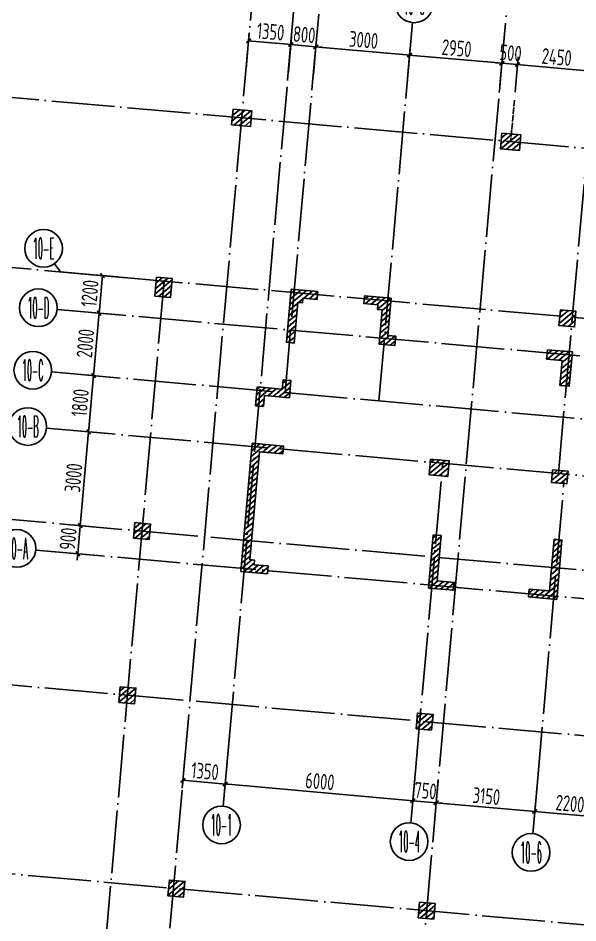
# Model space of a CAD drawing. Header units: millimetres. Extents: x 156735 to 386235, y 467499 to 703525.
# Drawn here: x 296997 to 314828, y 491173 to 520008 of the extents above; entities that cross this region are included whole.
import ezdxf
from ezdxf.enums import TextEntityAlignment as Align

# ---------------------------------------------------------------- set-up
doc = ezdxf.new("R2010")
doc.units = ezdxf.units.MM
doc.header["$LTSCALE"] = 100
doc.header["$PDMODE"] = 35
doc.header["$PDSIZE"] = 200
doc.linetypes.add('DOTE', pattern=[2.42, 2, -0.2, 0.02, -0.2])
for name, color, linetype in [('B-TEXT', 7, 'Continuous'), ('COLU', 7, 'Continuous'), ('colu-主楼', 7, 'Continuous'), ('h斜线-主楼', 7, 'Continuous'), ('h斜线-柱', 7, 'Continuous'), ('Q-AXIS', 3, 'Continuous'), ('Q-dote', 253, 'DOTE'), ('wall-主楼', 2, 'Continuous')]:
    doc.layers.add(name, color=color, linetype=linetype)
doc.styles.add('_TCH_AXIS', font='COMPLEX', dxfattribs={"bigfont": 'GBCBIG'})
doc.styles.add('COMPLEX', font='tssdeng.shx', dxfattribs={"width": 0.7, "bigfont": 'tssdchn.shx'})
doc.styles.add('TSSD_Dimension', font='Tssdeng.shx', dxfattribs={"width": 0.7, "bigfont": 'hztxt.shx'})
doc.dimstyles.new('TSSD_100_100$0', dxfattribs={"dimtxt": 300, "dimasz": 100, "dimexe": 250, "dimexo": 250, "dimgap": 100, "dimtad": 1, "dimdec": 0, "dimzin": 0, "dimdsep": 46, "dimtxsty": 'TSSD_Dimension', "dimblk": '_tsdbk', "dimblk1": '_tsdbk', "dimblk2": '_tsdbk', "dimsah": 1, "dimcen": 0, "dimclrt": 7, "dimadec": 0, "dimazin": 0, "dimtfac": 1, "dimtdec": 0, "dimtix": 1, "dimtmove": 2, "dimatfit": 3, "dimldrblk": '_tsdbk', "dimfxl": 1, "dimtolj": 1, "dimtzin": 0, "dimarcsym": 0})
pattern_1 = [(39.931646, (-467527.32, -323147.44), (-81.517904, 97.384965), [])]
pattern_2 = [(39.931646, (-467527.32, -323147.44), (-81.517904, 97.384965), [])]

# ---------------------------------------------------------------- blocks, each defined once
blk = doc.blocks.new('_tsdbk')
blk.add_line((-1, 0), (0, 0))
at = {"const_width": 0.5}
blk.add_lwpolyline([(-0.7, -0.7), (0.7, 0.7)], dxfattribs=at)
blk = doc.blocks.new('*D113')
at = {"layer": 'Defpoints', "color": 0}
for p in [(195618, 492739), (361118, 478060), (360853, 475069)]:
    blk.add_point(p, dxfattribs=at)
at = {"layer": 'Q-AXIS', "color": 0, "lineweight": -2}
for p, q in [((195596, 492490), (195330, 489498)), ((195452, 489738), (360753, 475078)), ((361096, 477811), (360831, 474820))]:
    blk.add_line(p, q, dxfattribs=at)
at = {"layer": 'Q-AXIS', "color": 0, "lineweight": -2, "xscale": 100, "yscale": 100, "zscale": 100}
for p, rotation in [((195352, 489747), 174.9316457824843), ((360853, 475069), 354.9316457824842)]:
    blk.add_blockref('_tsdbk', p, dxfattribs=dict(at, rotation=rotation))
at = {"layer": 'Q-AXIS', "color": 7, "insert": (278133, 482757), "char_height": 500, "attachment_point": 5, "rotation": 354.9316, "style": 'TSSD_Dimension'}
blk.add_mtext('\\A1;166150', dxfattribs=at)
blk = doc.blocks.new('_AXISO')
blk.add_circle((0, 0), 0.5)
at = {"layer": 'B-TEXT', "style": 'COMPLEX', "width": 1.450893}
blk.add_attdef('A', text='', height=0.56, dxfattribs=at).set_placement((0.249375, -0.28), (0.749375, -0.28), align=Align.FIT)
blk = doc.blocks.new('*D355')
at = {"layer": 'Defpoints', "color": 0}
for p in [(303677, 496546), (309653, 496016), (309569, 495068)]:
    blk.add_point(p, dxfattribs=at)
at = {"layer": 'Q-AXIS', "color": 0, "lineweight": -2}
for p, q in [((303654, 496297), (303570, 495349)), ((309631, 495767), (309547, 494819)), ((303692, 495590), (309469, 495077))]:
    blk.add_line(p, q, dxfattribs=at)
at = {"layer": 'Q-AXIS', "color": 0, "lineweight": -2, "xscale": 100, "yscale": 100, "zscale": 100}
for p, rotation in [((303593, 495598), 174.9316457824843), ((309569, 495068), 354.9316457824842)]:
    blk.add_blockref('_tsdbk', p, dxfattribs=dict(at, rotation=rotation))
at = {"layer": 'Q-AXIS', "color": 7, "insert": (306612, 495682), "char_height": 500, "attachment_point": 5, "rotation": 354.9316, "style": 'TSSD_Dimension'}
blk.add_mtext('\\A1;6000', dxfattribs=at)
blk = doc.blocks.new('*D360')
at = {"layer": 'Defpoints', "color": 0}
for p in [(302332, 496665), (303677, 496546), (302248, 495718)]:
    blk.add_point(p, dxfattribs=at)
at = {"layer": 'Q-AXIS', "color": 0, "lineweight": -2}
for p, q in [((302310, 496416), (302226, 495469)), ((303654, 496297), (303570, 495349)), ((303493, 495607), (302347, 495709))]:
    blk.add_line(p, q, dxfattribs=at)
at = {"layer": 'Q-AXIS', "color": 0, "lineweight": -2, "xscale": 100, "yscale": 100, "zscale": 100}
for p, rotation in [((302248, 495718), 174.9316457824843), ((303593, 495598), 354.9316457824842)]:
    blk.add_blockref('_tsdbk', p, dxfattribs=dict(at, rotation=rotation))
at = {"layer": 'Q-AXIS', "color": 7, "insert": (302951, 496007), "char_height": 500, "attachment_point": 5, "rotation": 354.9316, "style": 'TSSD_Dimension'}
blk.add_mtext('\\A1;1350', dxfattribs=at)
blk = doc.blocks.new('*D363')
at = {"layer": 'Defpoints', "color": 0}
for p in [(299242, 506821), (299993, 506754), (299728, 503766)]:
    blk.add_point(p, dxfattribs=at)
at = {"layer": 'Q-AXIS', "color": 0, "lineweight": -2}
for p, q in [((298986, 503932), (299233, 506721)), ((299744, 506776), (298993, 506843)), ((299479, 503788), (298728, 503854))]:
    blk.add_line(p, q, dxfattribs=at)
at = {"layer": 'Q-AXIS', "color": 0, "lineweight": -2, "xscale": 100, "yscale": 100, "zscale": 100}
for p, rotation in [((299242, 506821), 84.93164578912828), ((298977, 503832), 264.9316457891283)]:
    blk.add_blockref('_tsdbk', p, dxfattribs=dict(at, rotation=rotation))
at = {"layer": 'Q-AXIS', "color": 7, "insert": (298761, 505357), "char_height": 500, "attachment_point": 5, "rotation": 84.9316, "style": 'TSSD_Dimension'}
blk.add_mtext('\\A1;3000', dxfattribs=at)
blk = doc.blocks.new('*D364')
at = {"layer": 'Defpoints', "color": 0}
for p in [(298977, 503832), (299728, 503766), (299649, 502869)]:
    blk.add_point(p, dxfattribs=at)
at = {"layer": 'Q-AXIS', "color": 0, "lineweight": -2}
for p, q in [((299479, 503788), (298728, 503854)), ((298898, 502936), (298977, 503832)), ((298986, 503932), (298995, 504032)), ((299400, 502891), (298649, 502958)), ((298889, 502836), (298880, 502737))]:
    blk.add_line(p, q, dxfattribs=at)
at = {"layer": 'Q-AXIS', "color": 0, "lineweight": -2, "xscale": 100, "yscale": 100, "zscale": 100}
for p, rotation in [((298977, 503832), 264.9316457891283), ((298898, 502936), 84.9316457891283)]:
    blk.add_blockref('_tsdbk', p, dxfattribs=dict(at, rotation=rotation))
at = {"layer": 'Q-AXIS', "color": 7, "insert": (298589, 503415), "char_height": 500, "attachment_point": 5, "rotation": 84.9316, "style": 'TSSD_Dimension'}
blk.add_mtext('\\A1;900', dxfattribs=at)
blk = doc.blocks.new('*D365')
at = {"layer": 'Defpoints', "color": 0}
for p in [(299401, 508614), (300152, 508547), (299993, 506754)]:
    blk.add_point(p, dxfattribs=at)
at = {"layer": 'Q-AXIS', "color": 0, "lineweight": -2}
for p, q in [((299903, 508569), (299152, 508636)), ((299251, 506920), (299392, 508514)), ((299744, 506776), (298993, 506843))]:
    blk.add_line(p, q, dxfattribs=at)
at = {"layer": 'Q-AXIS', "color": 0, "lineweight": -2, "xscale": 100, "yscale": 100, "zscale": 100}
for p, rotation in [((299401, 508614), 84.93164578912828), ((299242, 506821), 264.9316457891283)]:
    blk.add_blockref('_tsdbk', p, dxfattribs=dict(at, rotation=rotation))
at = {"layer": 'Q-AXIS', "color": 7, "insert": (298973, 507748), "char_height": 500, "attachment_point": 5, "rotation": 84.9316, "style": 'TSSD_Dimension'}
blk.add_mtext('\\A1;1800', dxfattribs=at)
blk = doc.blocks.new('*D366')
at = {"layer": 'Defpoints', "color": 0}
for p in [(299684, 511801), (300435, 511734), (300329, 510539)]:
    blk.add_point(p, dxfattribs=at)
at = {"layer": 'Q-AXIS', "color": 0, "lineweight": -2}
for p, q in [((300186, 511757), (299435, 511823)), ((299587, 510705), (299675, 511701)), ((300080, 510561), (299329, 510628))]:
    blk.add_line(p, q, dxfattribs=at)
at = {"layer": 'Q-AXIS', "color": 0, "lineweight": -2, "xscale": 100, "yscale": 100, "zscale": 100}
for p, rotation in [((299684, 511801), 84.93164578912828), ((299578, 510606), 264.9316457891283)]:
    blk.add_blockref('_tsdbk', p, dxfattribs=dict(at, rotation=rotation))
at = {"layer": 'Q-AXIS', "color": 7, "insert": (299282, 511234), "char_height": 500, "attachment_point": 5, "rotation": 84.9316, "style": 'TSSD_Dimension'}
blk.add_mtext('\\A1;1200', dxfattribs=at)
blk = doc.blocks.new('*D367')
at = {"layer": 'Defpoints', "color": 0}
for p in [(299578, 510606), (300329, 510539), (300152, 508547)]:
    blk.add_point(p, dxfattribs=at)
at = {"layer": 'Q-AXIS', "color": 0, "lineweight": -2}
for p, q in [((300080, 510561), (299329, 510628)), ((299410, 508713), (299569, 510506)), ((299903, 508569), (299152, 508636))]:
    blk.add_line(p, q, dxfattribs=at)
at = {"layer": 'Q-AXIS', "color": 0, "lineweight": -2, "xscale": 100, "yscale": 100, "zscale": 100}
for p, rotation in [((299578, 510606), 84.93164578912828), ((299401, 508614), 264.9316457891283)]:
    blk.add_blockref('_tsdbk', p, dxfattribs=dict(at, rotation=rotation))
at = {"layer": 'Q-AXIS', "color": 7, "insert": (299141, 509641), "char_height": 500, "attachment_point": 5, "rotation": 84.9316, "style": 'TSSD_Dimension'}
blk.add_mtext('\\A1;2000', dxfattribs=at)
blk = doc.blocks.new('*D371')
at = {"layer": 'Defpoints', "color": 0}
for p in [(309653, 496016), (310400, 495949), (310316, 495002)]:
    blk.add_point(p, dxfattribs=at)
at = {"layer": 'Q-AXIS', "color": 0, "lineweight": -2}
for p, q in [((309631, 495767), (309547, 494819)), ((310378, 495700), (310294, 494753)), ((309469, 495077), (309370, 495086)), ((309569, 495068), (310316, 495002)), ((310416, 494993), (310515, 494984))]:
    blk.add_line(p, q, dxfattribs=at)
at = {"layer": 'Q-AXIS', "color": 0, "lineweight": -2, "xscale": 100, "yscale": 100, "zscale": 100}
for p, rotation in [((309569, 495068), 354.9316457824842), ((310316, 495002), 174.9316457824843)]:
    blk.add_blockref('_tsdbk', p, dxfattribs=dict(at, rotation=rotation))
at = {"layer": 'Q-AXIS', "color": 7, "insert": (309974, 495384), "char_height": 500, "attachment_point": 5, "rotation": 354.9316, "style": 'TSSD_Dimension'}
blk.add_mtext('\\A1;750', dxfattribs=at)
blk = doc.blocks.new('*D372')
at = {"layer": 'Defpoints', "color": 0}
for p in [(310400, 495949), (313538, 495671), (313454, 494724)]:
    blk.add_point(p, dxfattribs=at)
at = {"layer": 'Q-AXIS', "color": 0, "lineweight": -2}
for p, q in [((310378, 495700), (310294, 494753)), ((313516, 495422), (313432, 494475)), ((310416, 494993), (313354, 494733))]:
    blk.add_line(p, q, dxfattribs=at)
at = {"layer": 'Q-AXIS', "color": 0, "lineweight": -2, "xscale": 100, "yscale": 100, "zscale": 100}
for p, rotation in [((310316, 495002), 174.9316457824843), ((313454, 494724), 354.9316457824842)]:
    blk.add_blockref('_tsdbk', p, dxfattribs=dict(at, rotation=rotation))
at = {"layer": 'Q-AXIS', "color": 7, "insert": (311916, 495212), "char_height": 500, "attachment_point": 5, "rotation": 354.9316, "style": 'TSSD_Dimension'}
blk.add_mtext('\\A1;3150', dxfattribs=at)
blk = doc.blocks.new('*D375')
at = {"layer": 'Defpoints', "color": 0}
for p in [(313538, 495671), (315729, 495477), (315645, 494529)]:
    blk.add_point(p, dxfattribs=at)
at = {"layer": 'Q-AXIS', "color": 0, "lineweight": -2}
for p, q in [((313516, 495422), (313432, 494475)), ((315707, 495228), (315623, 494280)), ((313553, 494715), (315546, 494538))]:
    blk.add_line(p, q, dxfattribs=at)
at = {"layer": 'Q-AXIS', "color": 0, "lineweight": -2, "xscale": 100, "yscale": 100, "zscale": 100}
for p, rotation in [((313454, 494724), 174.9316457824843), ((315645, 494529), 354.9316457824842)]:
    blk.add_blockref('_tsdbk', p, dxfattribs=dict(at, rotation=rotation))
at = {"layer": 'Q-AXIS', "color": 7, "insert": (314580, 494975), "char_height": 500, "attachment_point": 5, "rotation": 354.9316, "style": 'TSSD_Dimension'}
blk.add_mtext('\\A1;2200', dxfattribs=at)
blk = doc.blocks.new('*D382')
at = {"layer": 'Defpoints', "color": 0}
for p in [(304338, 519284), (304238, 518156), (305583, 518037)]:
    blk.add_point(p, dxfattribs=at)
at = {"layer": 'Q-AXIS', "color": 0, "lineweight": -2}
for p, q in [((304260, 518405), (304360, 519533)), ((305605, 518286), (305705, 519414)), ((305583, 519174), (304438, 519275))]:
    blk.add_line(p, q, dxfattribs=at)
at = {"layer": 'Q-AXIS', "color": 0, "lineweight": -2, "xscale": 100, "yscale": 100, "zscale": 100}
for p, rotation in [((304338, 519284), 174.9316457824843), ((305683, 519165), 354.9316457824842)]:
    blk.add_blockref('_tsdbk', p, dxfattribs=dict(at, rotation=rotation))
at = {"layer": 'Q-AXIS', "color": 7, "insert": (305041, 519573), "char_height": 500, "attachment_point": 5, "rotation": 354.9316, "style": 'TSSD_Dimension'}
blk.add_mtext('\\A1;1350', dxfattribs=at)
blk = doc.blocks.new('*D412')
at = {"layer": 'Defpoints', "color": 0}
for p in [(312904, 518524), (312306, 517440), (312804, 517396)]:
    blk.add_point(p, dxfattribs=at)
at = {"layer": 'Q-AXIS', "color": 0, "lineweight": -2}
for p, q in [((312328, 517689), (312428, 518818)), ((312826, 517645), (312926, 518773)), ((312307, 518577), (312207, 518586)), ((312406, 518569), (312904, 518524)), ((313004, 518516), (313104, 518507))]:
    blk.add_line(p, q, dxfattribs=at)
at = {"layer": 'Q-AXIS', "color": 0, "lineweight": -2, "xscale": 100, "yscale": 100, "zscale": 100}
for p, rotation in [((312406, 518569), 354.9316457824842), ((312904, 518524), 174.9316457824843)]:
    blk.add_blockref('_tsdbk', p, dxfattribs=dict(at, rotation=rotation))
at = {"layer": 'Q-AXIS', "color": 7, "insert": (312686, 518895), "char_height": 500, "attachment_point": 5, "rotation": 354.9316, "style": 'TSSD_Dimension'}
blk.add_mtext('\\A1;500', dxfattribs=at)
blk = doc.blocks.new('*D413')
at = {"layer": 'Defpoints', "color": 0}
for p in [(312406, 518569), (309368, 517701), (312306, 517440)]:
    blk.add_point(p, dxfattribs=at)
at = {"layer": 'Q-AXIS', "color": 0, "lineweight": -2}
for p, q in [((309390, 517950), (309490, 519078)), ((309567, 518820), (312307, 518577)), ((312328, 517689), (312428, 518818))]:
    blk.add_line(p, q, dxfattribs=at)
at = {"layer": 'Q-AXIS', "color": 0, "lineweight": -2, "xscale": 100, "yscale": 100, "zscale": 100}
for p, rotation in [((309468, 518829), 174.9316457824843), ((312406, 518569), 354.9316457824842)]:
    blk.add_blockref('_tsdbk', p, dxfattribs=dict(at, rotation=rotation))
at = {"layer": 'Q-AXIS', "color": 7, "insert": (310968, 519047), "char_height": 500, "attachment_point": 5, "rotation": 354.9316, "style": 'TSSD_Dimension'}
blk.add_mtext('\\A1;2950', dxfattribs=at)
blk = doc.blocks.new('*D414')
at = {"layer": 'Defpoints', "color": 0}
for p in [(309468, 518829), (306379, 517966), (309368, 517701)]:
    blk.add_point(p, dxfattribs=at)
at = {"layer": 'Q-AXIS', "color": 0, "lineweight": -2}
for p, q in [((306402, 518215), (306502, 519343)), ((306579, 519085), (309368, 518838)), ((309390, 517950), (309490, 519078))]:
    blk.add_line(p, q, dxfattribs=at)
at = {"layer": 'Q-AXIS', "color": 0, "lineweight": -2, "xscale": 100, "yscale": 100, "zscale": 100}
for p, rotation in [((306480, 519094), 174.9316457824843), ((309468, 518829), 354.9316457824842)]:
    blk.add_blockref('_tsdbk', p, dxfattribs=dict(at, rotation=rotation))
at = {"layer": 'Q-AXIS', "color": 7, "insert": (308005, 519310), "char_height": 500, "attachment_point": 5, "rotation": 354.9316, "style": 'TSSD_Dimension'}
blk.add_mtext('\\A1;3000', dxfattribs=at)
blk = doc.blocks.new('*D415')
at = {"layer": 'Defpoints', "color": 0}
for p in [(306480, 519094), (305583, 518037), (306379, 517966)]:
    blk.add_point(p, dxfattribs=at)
at = {"layer": 'Q-AXIS', "color": 0, "lineweight": -2}
for p, q in [((305605, 518286), (305705, 519414)), ((306402, 518215), (306502, 519343)), ((305583, 519174), (305483, 519183)), ((305683, 519165), (306480, 519094)), ((306579, 519085), (306679, 519077))]:
    blk.add_line(p, q, dxfattribs=at)
at = {"layer": 'Q-AXIS', "color": 0, "lineweight": -2, "xscale": 100, "yscale": 100, "zscale": 100}
for p, rotation in [((305683, 519165), 354.9316457824842), ((306480, 519094), 174.9316457824843)]:
    blk.add_blockref('_tsdbk', p, dxfattribs=dict(at, rotation=rotation))
at = {"layer": 'Q-AXIS', "color": 7, "insert": (306112, 519478), "char_height": 500, "attachment_point": 5, "rotation": 354.9316, "style": 'TSSD_Dimension'}
blk.add_mtext('\\A1;800', dxfattribs=at)
blk = doc.blocks.new('*D417')
at = {"layer": 'Defpoints', "color": 0}
for p in [(315345, 518308), (312804, 517396), (315245, 517180)]:
    blk.add_point(p, dxfattribs=at)
at = {"layer": 'Q-AXIS', "color": 0, "lineweight": -2}
for p, q in [((312826, 517645), (312926, 518773)), ((313004, 518516), (315245, 518317)), ((315267, 517429), (315367, 518557))]:
    blk.add_line(p, q, dxfattribs=at)
at = {"layer": 'Q-AXIS', "color": 0, "lineweight": -2, "xscale": 100, "yscale": 100, "zscale": 100}
for p, rotation in [((312904, 518524), 174.9316457824843), ((315345, 518308), 354.9316457824842)]:
    blk.add_blockref('_tsdbk', p, dxfattribs=dict(at, rotation=rotation))
at = {"layer": 'Q-AXIS', "color": 7, "insert": (314155, 518765), "char_height": 500, "attachment_point": 5, "rotation": 354.9316, "style": 'TSSD_Dimension'}
blk.add_mtext('\\A1;2450', dxfattribs=at)

msp = doc.modelspace()

# ---------------------------------------------------------------- hatches: boundary and pattern name
at = {"layer": 'h斜线-主楼'}
h = msp.add_hatch(dxfattribs=at)
h.set_pattern_fill('ANSI31', color=256, scale=40, angle=-5.06835, style=0)
h.set_pattern_definition(pattern_1)
h.paths.add_polyline_path([(306518.5, 511044.3), (306070.3, 511084), (306057, 510934.6), (305907.6, 510947.9), (305792.8, 509653), (305543.8, 509675), (305693.9, 511368.4), (306540.6, 511293.3)])
h = msp.add_hatch(dxfattribs=at)
h.set_pattern_fill('ANSI31', color=256, scale=40, angle=-5.06835, style=0)
h.set_pattern_definition(pattern_1)
h.paths.add_polyline_path([(308881.4, 511085.7), (308034.7, 511160.8), (308012.7, 510911.8), (308460.9, 510872), (308447.6, 510722.6), (308597.1, 510709.3), (308499.9, 509613.7), (308997.9, 509569.5), (309024.4, 509868.3), (308775.4, 509890.4)])
h = msp.add_hatch(dxfattribs=at)
h.set_pattern_fill('ANSI31', color=256, scale=40, angle=-5.06835, style=0)
h.set_pattern_definition(pattern_1)
h.paths.add_polyline_path([(313855.5, 509439.8), (313829, 509141), (314327, 509096.8), (314256.3, 508300), (314555.2, 508273.5), (314652.3, 509369.2)])
h = msp.add_hatch(dxfattribs=at)
h.set_pattern_fill('ANSI31', color=256, scale=40, angle=-5.06835, style=0)
h.set_pattern_definition(pattern_1)
h.paths.add_polyline_path([(304841.3, 507980.5), (304810.4, 507631.8), (304561.4, 507653.9), (304614.4, 508251.6), (305411.2, 508180.9), (305437.7, 508479.7), (305686.8, 508457.7), (305638.2, 507909.8)])
h = msp.add_hatch(dxfattribs=at)
h.set_pattern_fill('ANSI31', color=256, scale=40, angle=-5.06835, style=0)
h.set_pattern_definition(pattern_1)
h.paths.add_polyline_path([(304093.1, 502374.7), (304455.3, 506458.6), (305451.4, 506370.3), (305429.3, 506121.3), (304682.3, 506187.5), (304377.5, 502751), (304526.9, 502737.8), (304513.7, 502588.3), (304961.9, 502548.6), (304939.8, 502299.6)])
h = msp.add_hatch(dxfattribs=at)
h.set_pattern_fill('ANSI31', color=256, scale=40, angle=-5.06835, style=0)
h.set_pattern_definition(pattern_1)
h.paths.add_polyline_path([(310133.1, 505955.1), (310730.7, 505902.1), (310686.5, 505404), (310088.9, 505457)])
h = msp.add_hatch(dxfattribs=at)
h.set_pattern_fill('ANSI31', color=256, scale=40, angle=-5.06835, style=0)
h.set_pattern_definition(pattern_1)
h.paths.add_polyline_path([(314017.8, 505610.5), (314515.9, 505566.4), (314480.5, 505167.9), (313982.5, 505212.1)])
h = msp.add_hatch(dxfattribs=at)
h.set_pattern_fill('ANSI31', color=256, scale=40, angle=-5.06835, style=0)
h.set_pattern_definition(pattern_1)
h.paths.add_polyline_path([(310340.8, 502071.5), (310888.6, 502022.9), (310866.5, 501773.9), (310069.7, 501844.6), (310219.9, 503537.9), (310468.9, 503515.9)])
h = msp.add_hatch(dxfattribs=at)
h.set_pattern_fill('ANSI31', color=256, scale=40, angle=-5.06835, style=0)
h.set_pattern_definition(pattern_1)
h.paths.add_polyline_path([(314072.5, 503397), (314321.5, 503375), (314153.6, 501482.4), (313257.2, 501561.9), (313279.2, 501810.9), (313926.7, 501753.5)])
at = {"layer": 'h斜线-柱'}
h = msp.add_hatch(dxfattribs=at)
h.set_pattern_fill('ANSI31', color=256, scale=40, angle=-5.06835, style=0)
h.set_pattern_definition([(39.931646, (-468057.38, -329123.98), (-81.517904, 97.384965), [])])
h.paths.add_polyline_path([(303799.3, 516606.3), (304396.9, 516553.3), (304441.1, 517051.3), (303843.4, 517104.3)])
h = msp.add_hatch(dxfattribs=at)
h.set_pattern_fill('ANSI31', color=256, scale=40, angle=-5.06835, style=0)
h.set_pattern_definition(pattern_2)
h.paths.add_polyline_path([(312365.6, 515846.5), (312963.3, 515793.5), (313007.5, 516291.5), (312409.8, 516344.5)])
h = msp.add_hatch(dxfattribs=at)
h.set_pattern_fill('ANSI31', color=256, scale=40, angle=-5.06835, style=0)
h.set_pattern_definition([(39.931646, (-467531.73, -323197.24), (-81.517904, 97.384965), [])])
h.paths.add_polyline_path([(301357.7, 511150.6), (301855.8, 511106.5), (301908.8, 511704.1), (301410.7, 511748.3)])
h = msp.add_hatch(dxfattribs=at)
h.set_pattern_fill('ANSI31', color=256, scale=40, angle=-5.06835, style=0)
h.set_pattern_definition(pattern_2)
h.paths.add_polyline_path([(314225, 510210.2), (314723, 510166), (314767.2, 510664.1), (314269.1, 510708.3)])
h = msp.add_hatch(dxfattribs=at)
h.set_pattern_fill('ANSI31', color=256, scale=40, angle=-5.06835, style=0)
h.set_pattern_definition(pattern_2)
h.paths.add_polyline_path([(300673.1, 503430.9), (301171.1, 503386.8), (301215.3, 503884.8), (300717.2, 503929)])
h = msp.add_hatch(dxfattribs=at)
h.set_pattern_fill('ANSI31', color=256, scale=40, angle=-5.06835, style=0)
h.set_pattern_definition(pattern_2)
h.paths.add_polyline_path([(300209.3, 498201.5), (300707.3, 498157.3), (300751.5, 498655.3), (300253.4, 498699.5)])
h = msp.add_hatch(dxfattribs=at)
h.set_pattern_fill('ANSI31', color=256, scale=40, angle=-5.06835, style=0)
h.set_pattern_definition(pattern_2)
h.paths.add_polyline_path([(309672.1, 497362.2), (310170.2, 497318), (310214.3, 497816.1), (309716.3, 497860.2)])
h = msp.add_hatch(dxfattribs=at)
h.set_pattern_fill('ANSI31', color=256, scale=40, angle=-5.06835, style=0)
h.set_pattern_definition(pattern_2)
h.paths.add_polyline_path([(301771, 492039.4), (302269, 491995.2), (302313.2, 492493.3), (301815.2, 492537.4)])
h = msp.add_hatch(dxfattribs=at)
h.set_pattern_fill('ANSI31', color=256, scale=40, angle=-5.06835, style=0)
h.set_pattern_definition(pattern_2)
h.paths.add_polyline_path([(309739.7, 491332.6), (310237.8, 491288.5), (310281.9, 491786.5), (309783.9, 491830.7)])

# ---------------------------------------------------------------- linework, layer by layer
at = {"layer": 'COLU'}
for points in [[(303799.3, 516606.3), (304396.9, 516553.3), (304441.1, 517051.3), (303843.4, 517104.3)], [(312365.6, 515846.5), (312963.3, 515793.5), (313007.5, 516291.5), (312409.8, 516344.5)], [(301357.7, 511150.6), (301855.8, 511106.5), (301908.8, 511704.1), (301410.7, 511748.3)], [(314225, 510210.2), (314723, 510166), (314767.2, 510664.1), (314269.1, 510708.3)], [(300673.1, 503430.9), (301171.1, 503386.8), (301215.3, 503884.8), (300717.2, 503929)], [(300209.3, 498201.5), (300707.3, 498157.3), (300751.5, 498655.3), (300253.4, 498699.5)], [(309672.1, 497362.2), (310170.2, 497318), (310214.3, 497816.1), (309716.3, 497860.2)], [(301771, 492039.4), (302269, 491995.2), (302313.2, 492493.3), (301815.2, 492537.4)], [(309739.7, 491332.6), (310237.8, 491288.5), (310281.9, 491786.5), (309783.9, 491830.7)]]:
    msp.add_lwpolyline(points, close=True, dxfattribs=at)
at = {"layer": 'colu-主楼'}
for points in [[(310133.1, 505955.1), (310730.7, 505902.1), (310686.5, 505404), (310088.9, 505457)], [(314017.8, 505610.5), (314515.9, 505566.4), (314480.5, 505167.9), (313982.5, 505212.1)]]:
    msp.add_lwpolyline(points, close=True, dxfattribs=at)
at = {"layer": 'Q-AXIS'}
for p, q in [((305774.4, 520199.5), (305582.6, 518036.8)), ((306571.3, 520128.8), (306379.5, 517966.1)), ((309559.6, 519863.8), (309367.8, 517701.1)), ((298345.9, 511919.7), (298158.8, 512181.7)), ((298345.9, 511919.7), (300435, 511734.4)), ((298239.9, 510724.4), (300329, 510539.1)), ((298063.2, 508732.2), (300152.3, 508546.9)), ((297904.2, 506939.3), (299993.3, 506754)), ((297559.6, 503054.5), (299648.7, 502869.2)), ((303676.6, 496545.7), (303529.8, 494891.3)), ((309653.1, 496015.7), (309506.4, 494361.2)), ((313537.8, 495671.1), (313391.1, 494016.6))]:
    msp.add_line(p, q, dxfattribs=at)
at = {"layer": 'Q-dote', "ltscale": 10}
for p, q in [((307137.1, 550845.3), (301153.5, 483378.6)), ((314657.7, 543953.9), (309221.8, 482663.1)), ((288431.8, 518220.2), (366575, 511289.6)), ((303676.6, 496545.7), (305582.6, 518036.8)), ((305502, 508072.5), (306379.5, 517966.1)), ((308490.3, 507807.4), (309367.8, 517701.1)), ((314208.2, 505493.2), (315244.7, 517179.8)), ((271320, 514316.7), (366098, 505910.7)), ((365391.2, 497942), (197400.6, 512841.2)), ((301650.9, 511626.6), (299161.3, 483555.3)), ((353460, 505826.9), (300329, 510539.1)), ((353283.3, 503834.7), (300152.3, 508546.9)), ((364927.4, 492712.5), (205005.1, 506896.2)), ((353124.3, 502041.7), (299993.3, 506754)), ((309653.1, 496015.7), (310522.7, 505820.1)), ((313515.8, 495422.1), (314385.3, 505226.6)), ((352779.8, 498157), (299648.7, 502869.2)), ((364397.3, 486736), (191125.3, 502103.6))]:
    msp.add_line(p, q, dxfattribs=at)
at = {"layer": 'Q-dote'}
msp.add_line((312804.3, 517396.3), (312686.5, 516069), dxfattribs=at)
at = {"layer": 'wall-主楼'}
for points in [[(306518.5, 511044.3), (306070.3, 511084), (306057, 510934.6), (305907.6, 510947.9), (305792.8, 509653), (305543.8, 509675), (305693.9, 511368.4), (306540.6, 511293.3)], [(308881.4, 511085.7), (308034.7, 511160.8), (308012.7, 510911.8), (308460.9, 510872), (308447.6, 510722.6), (308597.1, 510709.3), (308499.9, 509613.7), (308997.9, 509569.5), (309024.4, 509868.3), (308775.4, 509890.4)], [(313855.5, 509439.8), (313829, 509141), (314327, 509096.8), (314256.3, 508300), (314555.2, 508273.5), (314652.3, 509369.2)], [(304841.3, 507980.5), (304810.4, 507631.8), (304561.4, 507653.9), (304614.4, 508251.6), (305411.2, 508180.9), (305437.7, 508479.7), (305686.8, 508457.7), (305638.2, 507909.8)], [(304093.1, 502374.7), (304455.3, 506458.6), (305451.4, 506370.3), (305429.3, 506121.3), (304682.3, 506187.5), (304377.5, 502751), (304526.9, 502737.8), (304513.7, 502588.3), (304961.9, 502548.6), (304939.8, 502299.6)], [(310340.8, 502071.5), (310888.6, 502022.9), (310866.5, 501773.9), (310069.7, 501844.6), (310219.9, 503537.9), (310468.9, 503515.9)], [(314072.5, 503397), (314321.5, 503375), (314153.6, 501482.4), (313257.2, 501561.9), (313279.2, 501810.9), (313926.7, 501753.5)]]:
    msp.add_lwpolyline(points, close=True, dxfattribs=at)

# ---------------------------------------------------------------- block references
at = {"layer": 'Q-AXIS'}
ref = msp.add_blockref('_AXISO', (309612.6, 520461.4), dxfattribs=dict(at, xscale=1199.999999999998, yscale=1200, zscale=1200, rotation=359.9996457873791))
ref.add_attrib('A', '10-3', dxfattribs={"color": 7, "height": 678.82, "rotation": 359.99965, "style": '_TCH_AXIS', "width": 0.28}).set_placement((309273.2, 520122), (309952, 520122), align=Align.FIT)
ref = msp.add_blockref('_AXISO', (297810.1, 512670), dxfattribs=dict(at, xscale=1199.999999999998, yscale=1200, zscale=1200, rotation=359.9996457873791))
ref.add_attrib('A', '10-E', dxfattribs={"color": 7, "height": 678.82, "rotation": 359.99965, "style": '_TCH_AXIS', "width": 0.272727}).set_placement((297470.7, 512330.6), (298149.5, 512330.6), align=Align.FIT)
ref = msp.add_blockref('_AXISO', (297642.2, 510777.4), dxfattribs=dict(at, xscale=1199.999999999998, yscale=1200, zscale=1200, rotation=359.9996457873791))
ref.add_attrib('A', '10-D', dxfattribs={"color": 7, "height": 678.82, "rotation": 359.99965, "style": '_TCH_AXIS', "width": 0.269231}).set_placement((297302.8, 510438), (297981.6, 510438), align=Align.FIT)
ref = msp.add_blockref('_AXISO', (297465.5, 508785.2), dxfattribs=dict(at, xscale=1199.999999999998, yscale=1200, zscale=1200, rotation=359.9996457873791))
ref.add_attrib('A', '10-C', dxfattribs={"color": 7, "height": 678.82, "rotation": 359.99965, "style": '_TCH_AXIS', "width": 0.276316}).set_placement((297126.1, 508445.8), (297804.9, 508445.8), align=Align.FIT)
ref = msp.add_blockref('_AXISO', (297306.5, 506992.3), dxfattribs=dict(at, xscale=1199.999999999998, yscale=1200, zscale=1200, rotation=359.9996457873791))
ref.add_attrib('A', '10-B', dxfattribs={"color": 7, "height": 678.82, "rotation": 359.99965, "style": '_TCH_AXIS', "width": 0.269231}).set_placement((296967.1, 506652.9), (297645.9, 506652.9), align=Align.FIT)
ref = msp.add_blockref('_AXISO', (296962, 503107.5), dxfattribs=dict(at, xscale=1199.999999999998, yscale=1200, zscale=1200, rotation=359.9996457873791))
ref.add_attrib('A', '10-A', dxfattribs={"color": 7, "height": 678.82, "rotation": 359.99965, "style": '_TCH_AXIS', "width": 0.265823}).set_placement((296622.6, 502768.1), (297301.4, 502768.1), align=Align.FIT)
ref = msp.add_blockref('_AXISO', (303476.8, 494293.6), dxfattribs=dict(at, xscale=1199.999999999998, yscale=1200, zscale=1200, rotation=359.9996457873791))
ref.add_attrib('A', '10-1', dxfattribs={"color": 7, "height": 678.82, "rotation": 359.99965, "style": '_TCH_AXIS', "width": 0.3}).set_placement((303137.4, 493954.2), (303816.2, 493954.2), align=Align.FIT)
ref = msp.add_blockref('_AXISO', (309453.3, 493763.5), dxfattribs=dict(at, xscale=1199.999999999998, yscale=1200, zscale=1200, rotation=359.9996457873791))
ref.add_attrib('A', '10-4', dxfattribs={"color": 7, "height": 678.82, "rotation": 359.99965, "style": '_TCH_AXIS', "width": 0.272727}).set_placement((309113.9, 493424.1), (309792.8, 493424.1), align=Align.FIT)
ref = msp.add_blockref('_AXISO', (313338.1, 493419), dxfattribs=dict(at, xscale=1199.999999999998, yscale=1200, zscale=1200, rotation=359.9996457873791))
ref.add_attrib('A', '10-6', dxfattribs={"color": 7, "height": 678.82, "rotation": 359.99965, "style": '_TCH_AXIS', "width": 0.28}).set_placement((312998.7, 493079.6), (313677.5, 493079.6), align=Align.FIT)

# ---------------------------------------------------------------- dimensions: what is measured, and where the dimension line sits
for base, p1, p2, angle, picture, middle in [((304337.9, 519284.1), (305582.6, 518036.8), (304237.9, 518156), 354.93165, '*D382', (305041.2, 519573.1)), ((306479.5, 519094.2), (305582.6, 518036.8), (306379.5, 517966.1), 354.93165, '*D415', (306112, 519478.2)), ((309467.8, 518829.2), (306379.5, 517966.1), (309367.8, 517701.1), 354.93165, '*D414', (308004.6, 519310.3)), ((312406.3, 518568.6), (309367.8, 517701.1), (312306.2, 517440.4), 354.93165, '*D413', (310968, 519047.5)), ((312904.3, 518524.4), (312306.2, 517440.4), (312804.3, 517396.3), 354.93165, '*D412', (312686.2, 518895.1)), ((315344.7, 518307.9), (312804.3, 517396.3), (315244.7, 517179.8), 354.93165, '*D417', (314155.4, 518764.8)), ((299684, 511801), (300329, 510539.1), (300435, 511734.4), 84.93165, '*D366', (299282.4, 511234.3)), ((299578, 510605.7), (300152.3, 508546.9), (300329, 510539.1), 84.93165, '*D367', (299141, 509640.6)), ((299401.3, 508613.5), (299993.3, 506754), (300152.3, 508546.9), 84.93165, '*D365', (298973.2, 507748)), ((299242.3, 506820.6), (299728.2, 503765.7), (299993.3, 506754), 84.93165, '*D363', (298761.2, 505357.4)), ((298977.3, 503832.3), (299648.7, 502869.2), (299728.2, 503765.7), 84.93165, '*D364', (298588.9, 503415)), ((302247.8, 495717.6), (303676.6, 496545.7), (302331.8, 496665), 354.93165, '*D360', (302951.1, 496006.6)), ((309569.1, 495068.3), (303676.6, 496545.7), (309653.1, 496015.7), 354.93165, '*D355', (306611.7, 495681.9)), ((310316.1, 495002), (309653.1, 496015.7), (310400.2, 495949.4), 354.93165, '*D371', (309973.5, 495383.8)), ((313453.8, 494723.7), (310400.2, 495949.4), (313537.8, 495671.1), 354.93165, '*D372', (311915.9, 495211.5)), ((315645.2, 494529.4), (313537.8, 495671.1), (315729.2, 495476.8), 354.93165, '*D375', (314580.4, 494975.2)), ((360852.8, 475068.9), (195617.7, 492738.7), (361118.1, 478060.3), 354.93165, '*D113', (278133.5, 482756.7))]:
    dim = msp.add_linear_dim(base=base, p1=p1, p2=p2, angle=angle, dimstyle='TSSD_100_100$0', override={"dimtxt": 500}, dxfattribs=at)
    dim.commit()
    dim.dimension.update_dxf_attribs({"geometry": picture, "text_midpoint": middle})

doc.saveas('drawing.dxf')
